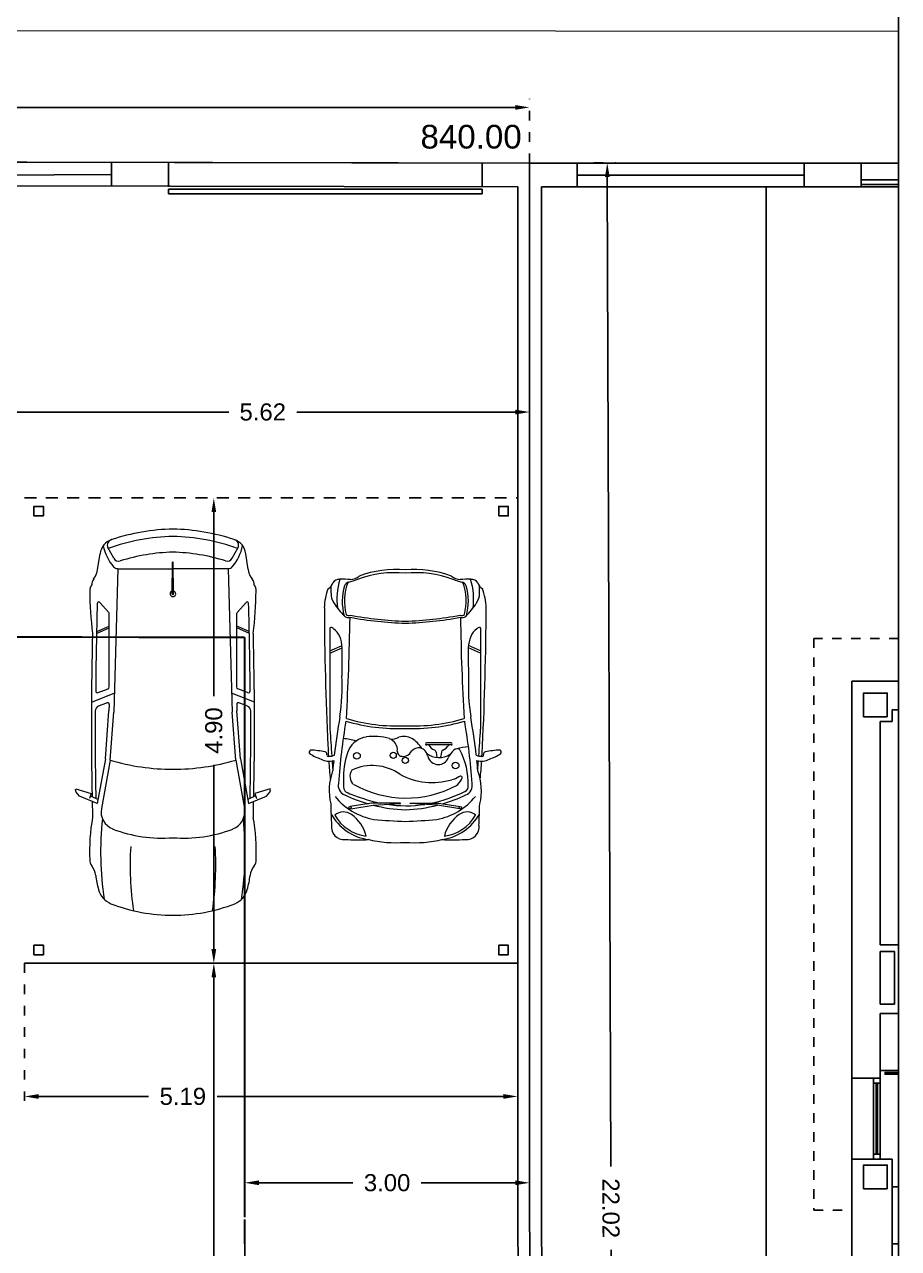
# Model space of a CAD drawing. Header units: millimetres. Extents: x 441061 to 442903, y 4515148 to 4515613.
# Drawn here: x 442725.5 to 442734.7, y 4515537.55 to 4515550.44 of the extents above; entities that cross this region are included whole.
import ezdxf
from ezdxf.enums import TextEntityAlignment as Align

# ---------------------------------------------------------------- set-up
doc = ezdxf.new("R2010")
doc.units = ezdxf.units.MM
for name, pattern in [('CONTINUA', [0]), ('PUNTOS2', [0.125, 0, -0.125]), ('RAYITAS', [0.375, 0.25, -0.125])]:
    doc.linetypes.add(name, pattern=pattern)
for name, color, linetype in [('01_alzado', 5, 'CONTINUA'), ('01_cotas', 254, 'Continuous'), ('01_ejes', 10, 'Continuous'), ('01_implantación', 5, 'Continuous'), ('01_mono BAJA', 2, 'Continuous'), ('01_parcela', 7, 'Continuous'), ('01_proyección', 4, 'RAYITAS'), ('01_retranqueo', 250, 'Continuous'), ('01_urb interior', 4, 'Continuous')]:
    doc.layers.add(name, color=color, linetype=linetype)
doc.layers.add('01_muebles_B', color=254, linetype='Continuous', lineweight=5)
doc.styles.add('Estilo1', font='swissel.ttf')
doc.styles.add('NIEVES2', font='sanss___.ttf')
doc.styles.add('ROMANS', font='romans')
doc.dimstyles.new('DECIMAL-50', dxfattribs={"dimtxt": 0.08, "dimasz": 0.15, "dimexe": 0.09, "dimexo": 0, "dimgap": 0.09, "dimtad": 0, "dimzin": 0, "dimdsep": 46, "dimtxsty": 'ROMANS', "dimcen": 0.09, "dimclrt": 6, "dimadec": 0, "dimazin": 0, "dimtfac": 1.38, "dimtix": 1, "dimtofl": 0, "dimtmove": 2, "dimatfit": 3, "dimldrblk": 'OBLIQUE', "dimfxl": 1, "dimtolj": 1, "dimtzin": 0, "dimarcsym": 0})

# ---------------------------------------------------------------- blocks, each defined once
blk = doc.blocks.new('A$C0D711DC8')
at = {"layer": '01_muebles_B', "color": 254}
for p, q in [((10.733, 9.894), (9.764, 9.894)), ((10.493, 9.894), (10.545, 9.776)), ((10.515, 9.894), (10.567, 9.778)), ((9.004, 9.693), (9.038, 9.48)), ((9.056, 9.495), (9.026, 9.699)), ((9.056, 9.218), (9.056, 9.495)), ((9.038, 9.48), (9.054, 9.218)), ((9.054, 9.218), (9.056, 9.218)), ((9.038, 8.865), (9.054, 9.127)), ((9.054, 9.127), (9.056, 9.127)), ((9.056, 9.127), (9.056, 8.851)), ((9.614, 8.734), (9.614, 8.97)), ((9.634, 8.734), (9.634, 8.97)), ((9.004, 8.652), (9.038, 8.865)), ((9.056, 8.851), (9.026, 8.647)), ((9.546, 8.827), (9.494, 8.834)), ((9.546, 8.878), (9.495, 8.871)), ((10.493, 8.452), (10.545, 8.569)), ((10.515, 8.452), (10.567, 8.567)), ((10.733, 8.452), (9.764, 8.452))]:
    blk.add_line(p, q, dxfattribs=at)
for centre, radius in [((9.014, 9.701), 0.0121), ((9.51, 9.635), 0.0319), ((9.514, 9.288), 0.0297), ((9.466, 9.173), 0.0297), ((9.417, 8.691), 0.0319), ((9.014, 8.645), 0.0121)]:
    blk.add_circle(centre, radius, dxfattribs=at)
for centre, radius, start, end in [((10.167, 9.714), 0.738, 149.7434, 158.9846), ((9.544, 10.069), 0.023, 23.336, 131.4157), ((8.51, 10.147), 1.058, 348.7131, 356.2571), ((9.619, 9.904), 0.16, 152.3452, 197.1649), ((8.829, 9.758), 0.121, 83.4929, 184.381), ((9.185, 9.462), 0.48, 118.4979, 171.6974), ((9.142, 9.497), 0.403, 119.7279, 173.0139), ((9.122, 5.315), 4.571, 90.9016, 93.5003), ((9.503, 9.367), 0.611, 128.6532, 169.9617), ((8.847, 9.764), 0.126, 322.6544, 41.1658), ((9.178, 9.352), 0.549, 69.8978, 103.4423), ((9.94, 2.874), 7.047, 93.9115, 95.3212), ((8.751, 3.271), 6.625, 83.7996, 84.6711), ((10.975, -10.424), 20.353, 94.2603, 94.5093), ((9.518, 9.909), 0.0131, 69.95, 178.3297), ((9.777, 9.927), 0.273, 183.7214, 196.1025), ((9.94, 2.874), 7.047, 92.7044, 93.5361), ((10.975, -10.424), 20.353, 93.4112, 94.1277), ((8.751, 3.271), 6.625, 80.1778, 83.3742), ((9.525, 9.945), 0.0232, 265.4824, 347.7447), ((10.995, -17.873), 27.82, 90.1403, 92.8584), ((10.573, 9.974), 0.192, 294.6989, 323.0283), ((10.691, 9.894), 0.0501, 315.174, 347.3096), ((10.732, 9.885), 0.00831, 343.0311, 79.2932), ((11.29, 9.332), 0.611, 121.0895, 136.7388), ((10.906, 9.364), 0.584, 69.532, 87.9675), ((11.059, 9.742), 0.141, 86.8457, 126.696), ((11.101, 8.862), 1.022, 88.2888, 91.9327), ((11.185, 9.948), 0.0842, 206.7402, 257.6517), ((11.135, 9.81), 0.0644, 351.2386, 60.1485), ((10.942, 9.629), 2.236, 176.9311, 182.7066), ((10.509, 9.106), 1.518, 154.798, 163.8884), ((9.226, 9.718), 0.0964, 77.7254, 158.9302), ((9.211, 9.707), 0.057, 88.7397, 167.4182), ((9.265, 9.038), 0.727, 86.5634, 94.2004), ((8.819, 3.701), 6.126, 80.3818, 85.9978), ((9.306, 9.064), 0.701, 67.8757, 89.7559), ((9.165, 9.803), 0.511, 341.8582, 355.871), ((11.471, 9.253), 1.7, 163.325, 182.6992), ((11.496, 9.248), 1.7, 163.325, 182.5468), ((12.246, 53.159), 43.488, 266.8642, 267.4858), ((10.175, 11.66), 1.884, 261.0449, 273.0528), ((10.459, 15.409), 5.634, 268.1287, 270.8789), ((10.529, 10.11), 0.334, 272.7892, 291.8342), ((10.894, 9.715), 0.0607, 143.7564, 193.2967), ((10.991, 9.25), 0.526, 73.7001, 105.481), ((10.903, 9.711), 0.0495, 146.1855, 196.1005), ((10.991, 9.25), 0.505, 69.1925, 104.8598), ((11.01, 9.2), 0.627, 72.4585, 97.9913), ((11.113, 9.698), 0.062, 14.8998, 65.8723), ((10.241, 9.772), 0.959, 355.5054, 1.6982), ((8.653, 9.896), 0.361, 284.3027, 324.7225), ((9.975, 9.34), 0.903, 155.1761, 164.735), ((10.144, 9.165), 1.038, 151.121, 207.6483), ((9.314, 9.595), 0.107, 57.3841, 137.6524), ((8.958, 9.487), 0.459, 324.9496, 25.463), ((9.473, 9.516), 0.219, 7.735, 63.719), ((12.021, 70.959), 61.269, 268.42618, 268.89057), ((14.417, 9.048), 3.64, 169.6671, 178.0415), ((14.417, 9.048), 3.62, 169.6671, 178.0415), ((11.473, 9.762), 0.303, 189.085, 205.7225), ((11.352, 9.713), 0.156, 186.0058, 219.1392), ((10.256, 9.278), 1.007, 354.015, 20.5105), ((10.287, 9.262), 1.007, 354.9224, 20.5105), ((9.808, 9.261), 1.13, 166.1566, 184.4621), ((10.25, 9.166), 1.218, 160.2257, 168.6391), ((9.185, 9.47), 0.511, 343.3936, 8.525), ((17.649, 8.764), 8.777, 175.3636, 177.3327), ((10.509, 9.106), 1.518, 165.717, 177.48), ((10.25, 9.166), 1.218, 171.2453, 188.5682), ((9.566, 9.362), 0.114, 263.9035, 340.5155), ((9.771, 9.295), 0.101, 164.9008, 216.3288), ((9.808, 9.085), 1.13, 175.5379, 193.8434), ((17.649, 9.581), 8.777, 182.6673, 184.6364), ((10.509, 9.239), 1.518, 182.52, 194.283), ((9.904, 8.914), 0.65, 151.4841, 196.6746), ((9.552, 9.202), 0.047, 86.7847, 183.1724), ((9.6, 9.197), 0.0954, 178.5946, 241.3055), ((9.538, 9.188), 0.158, 330.3363, 17.3801), ((11.471, 9.093), 1.7, 177.3008, 196.675), ((11.496, 9.097), 1.7, 177.4532, 196.675), ((14.417, 9.297), 3.64, 181.9585, 190.3329), ((14.417, 9.297), 3.62, 181.9585, 190.3329), ((10.256, 9.068), 1.007, 339.4895, 5.985), ((10.287, 9.084), 1.007, 339.4895, 5.0776), ((9.492, 9.055), 0.098, 279.5997, 343.5492), ((9.498, 9.044), 0.0889, 349.0142, 50.9794), ((9.424, 9.265), 0.296, 301.9645, 328.2937), ((10.25, 9.166), 1.218, 191.3609, 207.4845), ((9.528, 8.859), 0.101, 101.4545, 181.9236), ((9.686, 8.849), 0.193, 142.3155, 213.2169), ((9.665, 8.855), 0.106, 119.0162, 160.5033), ((9.624, 8.97), 0.0104, 0, 180), ((10.942, 8.716), 2.236, 177.2934, 183.0689), ((9.185, 8.884), 0.48, 188.3026, 241.5021), ((9.142, 8.849), 0.403, 186.9861, 240.2721), ((8.653, 8.449), 0.361, 35.2775, 75.6973), ((9.503, 8.978), 0.611, 190.0383, 231.3468), ((10.509, 9.239), 1.518, 196.1116, 205.202), ((9.525, 8.854), 0.0985, 178.6673, 249.1293), ((9.543, 8.902), 0.0241, 275.7304, 333.0283), ((9.543, 8.803), 0.0241, 26.9717, 84.2696), ((9.665, 8.849), 0.106, 199.4967, 240.9838), ((9.346, 8.77), 0.149, 215.4424, 244.8998), ((9.507, 8.785), 0.232, 194.2372, 212.2618), ((9.426, 8.595), 0.178, 39.093, 68.893), ((9.532, 8.677), 0.0451, 325.113, 43.0643), ((9.161, 8.546), 0.436, 2.9924, 17.9381), ((9.624, 8.734), 0.0104, 180, 0), ((11.473, 8.583), 0.303, 154.2775, 170.915), ((11.352, 8.632), 0.156, 140.8608, 173.9942), ((8.829, 8.587), 0.121, 175.619, 276.5071), ((8.847, 8.581), 0.126, 318.8342, 37.3456), ((9.226, 8.628), 0.0964, 201.0698, 282.2746), ((9.215, 8.619), 0.0486, 198.7488, 279.3616), ((9.25, 9.243), 0.672, 267.6901, 298.2478), ((8.819, 14.644), 6.126, 274.0022, 279.6182), ((9.299, 8.649), 0.0212, 220.8304, 310.3789), ((9.285, 8.645), 0.0299, 337.3586, 32.1758), ((12.246, -34.814), 43.488, 92.5142, 93.1358), ((10.175, 6.685), 1.884, 86.9472, 98.9551), ((10.459, 2.936), 5.634, 89.1211, 91.8713), ((12.021, -52.613), 61.269, 91.10943, 91.57382), ((10.529, 8.236), 0.334, 68.1658, 87.2108), ((10.894, 8.63), 0.0607, 166.7033, 216.2436), ((11.29, 9.013), 0.611, 223.2612, 238.9105), ((10.991, 9.095), 0.526, 254.519, 286.2999), ((10.903, 8.634), 0.0495, 163.8995, 213.8145), ((10.991, 9.095), 0.505, 255.1402, 290.8075), ((11.113, 8.647), 0.062, 294.1277, 345.1002), ((10.241, 8.573), 0.959, 358.3018, 4.4946), ((9.122, 13.031), 4.571, 266.4997, 269.0984), ((9.178, 8.993), 0.549, 256.5577, 290.1022), ((9.94, 15.472), 7.047, 264.6788, 266.0885), ((8.751, 15.074), 6.625, 275.3289, 276.2004), ((10.975, 28.769), 20.353, 265.4907, 265.7397), ((9.619, 8.441), 0.16, 162.8351, 207.6548), ((9.777, 8.418), 0.273, 163.8975, 176.2786), ((9.94, 15.472), 7.047, 266.4639, 267.2956), ((10.975, 28.769), 20.353, 265.8723, 266.5888), ((8.751, 15.074), 6.625, 276.6258, 279.8222), ((10.573, 8.372), 0.192, 36.9717, 65.3011), ((10.691, 8.451), 0.0501, 12.6904, 44.826), ((10.732, 8.46), 0.00831, 280.7068, 16.9689), ((11.01, 9.145), 0.627, 262.0087, 287.5415), ((11.059, 8.603), 0.141, 233.304, 273.1543), ((11.101, 9.484), 1.022, 268.0673, 271.7112), ((11.185, 8.397), 0.0842, 102.3483, 153.2598), ((11.135, 8.535), 0.0644, 299.8515, 8.7614), ((10.167, 8.631), 0.738, 201.0154, 210.2566), ((9.518, 8.436), 0.0131, 181.6703, 290.05), ((9.525, 8.401), 0.0232, 12.2553, 94.5176), ((8.51, 8.199), 1.058, 3.7429, 11.2869), ((10.995, 36.219), 27.82, 267.1416, 269.8597), ((10.906, 8.982), 0.584, 272.0325, 290.468), ((9.544, 8.277), 0.023, 228.5843, 336.664)]:
    blk.add_arc(centre, radius, start, end, dxfattribs=at)
blk = doc.blocks.new('A$C392252A0')
at = {"layer": '01_muebles_B', "color": 254}
for p, q in [((10.715, 8.129), (10.705, 8.127)), ((10.705, 8.127), (10.752, 7.979)), ((10.738, 8.124), (10.715, 8.129)), ((10.775, 8.091), (10.738, 8.124)), ((10.846, 7.92), (10.775, 8.091)), ((9.876, 7.976), (9.791, 7.758)), ((10.752, 7.979), (10.798, 7.995)), ((10.773, 7.987), (10.809, 7.914)), ((8.605, 7.917), (8.455, 7.893)), ((9.019, 7.811), (8.92, 7.9)), ((9.201, 7.926), (9.149, 7.807)), ((9.219, 7.928), (9.166, 7.807)), ((9.784, 7.911), (9.748, 7.818)), ((9.913, 7.908), (9.882, 7.828)), ((10.418, 7.844), (10.846, 7.92)), ((10.43, 7.798), (10.894, 7.881)), ((8.499, 7.763), (8.397, 7.82)), ((8.599, 7.726), (9.971, 7.763)), ((9.731, 7.807), (9.031, 7.807)), ((9.898, 7.807), (9.958, 7.808)), ((10.418, 7.844), (9.958, 7.808)), ((10.43, 7.798), (9.971, 7.763)), ((8.599, 7.725), (8.599, 7.201)), ((8.839, 7.203), (8.537, 7.2)), ((8.537, 7.2), (8.537, 7.193)), ((8.839, 7.19), (8.537, 7.193)), ((8.599, 6.669), (8.599, 7.193)), ((8.499, 6.631), (8.397, 6.573)), ((8.599, 6.668), (9.971, 6.631)), ((9.019, 6.582), (8.92, 6.494)), ((9.731, 6.587), (9.031, 6.587)), ((9.201, 6.468), (9.149, 6.587)), ((9.219, 6.466), (9.166, 6.587)), ((9.784, 6.482), (9.748, 6.576)), ((9.876, 6.418), (9.791, 6.636)), ((9.913, 6.486), (9.882, 6.565)), ((9.898, 6.587), (9.958, 6.585)), ((10.418, 6.55), (9.958, 6.585)), ((10.43, 6.596), (9.971, 6.631)), ((10.43, 6.596), (10.894, 6.512)), ((8.605, 6.476), (8.455, 6.5)), ((10.418, 6.55), (10.846, 6.473)), ((10.773, 6.407), (10.809, 6.48)), ((10.846, 6.473), (10.775, 6.303)), ((10.705, 6.267), (10.752, 6.414)), ((10.752, 6.414), (10.798, 6.398)), ((10.715, 6.265), (10.705, 6.267)), ((10.738, 6.27), (10.715, 6.265)), ((10.775, 6.303), (10.738, 6.27))]:
    blk.add_line(p, q, dxfattribs=at)
for centre, radius, start, end in [((8.751, 7.888), 0.086, 87.4739, 128.6871), ((8.808, 7.907), 0.086, 87.4739, 128.6871), ((8.809, 4.809), 3.183, 82.5975, 89.9397), ((10.099, -28.508), 36.485, 88.9288, 91.3819), ((10.099, -28.508), 36.485, 88.6181, 88.8592), ((11.3, 6.178), 1.816, 87.2886, 100.1742), ((11.389, 7.907), 0.086, 51.3129, 92.5261), ((11.554, 8.112), 0.177, 231.3129, 264.0105), ((8.474, 7.733), 0.162, 96.7804, 161.7197), ((8.295, 7.436), 0.435, 49.0196, 78.8841), ((8.586, 8.093), 0.177, 275.9895, 308.6871), ((8.929, 7.908), 0.0124, 91.7937, 220.4777), ((10.022, -29.576), 37.513, 90.3882, 91.6701), ((9.768, 7.918), 0.0177, 338.7209, 90.3882), ((9.963, 7.889), 0.0531, 90.2143, 158.7209), ((10.099, -28.508), 36.45, 88.8997, 90.2143), ((10.925, 7.707), 0.177, 21.0532, 100.1701), ((11.313, 4.914), 2.974, 81.2806, 96.1737), ((11.467, 7.285), 0.654, 72.0531, 84.0105), ((11.619, 7.711), 0.203, 22.7994, 75.9629), ((10.216, 7.155), 1.997, 161.6598, 178.7983), ((10.242, 7.158), 1.952, 160.298, 178.865), ((8.375, 7.769), 0.0561, 66.6468, 164.8738), ((8.473, 7.717), 0.0531, 342.7058, 60.706), ((8.545, 7.725), 0.0531, 0, 49.0196), ((9.031, 7.824), 0.0177, 228.3547, 270), ((9.731, 7.824), 0.0177, 270, 338.7209), ((9.897, 7.823), 0.0159, 158.7209, 271.5074), ((8.43, 7.197), 2.089, 0, 16.7318), ((9.874, 7.302), 1.304, 355.3559, 21.0532), ((10.262, 7.197), 1.654, 0, 21.006), ((10.276, 7.152), 1.836, 162.6109, 178.6018), ((11.437, 4.633), 2.974, 81.5863, 93.456), ((10.216, 7.239), 1.997, 181.2017, 198.3402), ((10.242, 7.236), 1.952, 181.135, 199.702), ((10.276, 7.242), 1.836, 181.3982, 197.3891), ((8.839, 7.197), 0.0267, 193.7603, 166.2397), ((8.839, 7.197), 0.00662, 270, 90), ((8.43, 7.197), 2.089, 343.2682, 0), ((9.874, 7.091), 1.304, 338.9468, 4.6441), ((10.262, 7.197), 1.654, 338.994, 0), ((11.437, 9.761), 2.974, 266.544, 278.4137), ((8.473, 6.677), 0.0531, 299.294, 17.2942), ((8.474, 6.661), 0.162, 198.2803, 263.2196), ((8.375, 6.625), 0.0561, 195.1262, 293.3532), ((8.295, 6.957), 0.435, 281.1159, 310.9804), ((8.545, 6.669), 0.0531, 310.9804, 0), ((9.031, 6.569), 0.0177, 90, 131.6453), ((9.731, 6.569), 0.0177, 21.2791, 90), ((9.897, 6.571), 0.0159, 88.4926, 201.2791), ((10.925, 6.686), 0.177, 259.8299, 338.9468), ((11.619, 6.682), 0.203, 284.0371, 337.2006), ((8.586, 6.3), 0.177, 51.3129, 84.0105), ((8.929, 6.486), 0.0124, 139.5223, 268.2063), ((10.022, 43.97), 37.513, 268.3299, 269.6118), ((9.768, 6.476), 0.0177, 269.6118, 21.2791), ((9.963, 6.505), 0.0531, 201.2791, 269.7857), ((10.099, 42.902), 36.45, 269.7857, 271.1003), ((11.313, 9.479), 2.974, 263.8263, 278.7194), ((11.554, 6.282), 0.177, 95.9895, 128.6871), ((11.467, 7.108), 0.654, 275.9895, 287.9469), ((8.751, 6.506), 0.086, 231.3129, 272.5261), ((8.808, 6.487), 0.086, 231.3129, 272.5261), ((8.809, 9.584), 3.183, 270.0603, 277.4025), ((10.099, 42.902), 36.485, 268.6181, 271.0712), ((10.099, 42.902), 36.485, 271.1408, 271.3819), ((11.3, 8.215), 1.816, 259.8258, 272.7114), ((11.389, 6.487), 0.086, 267.4739, 308.6871)]:
    blk.add_arc(centre, radius, start, end, dxfattribs=at)
blk = doc.blocks.new('*D242')
at = {"layer": '01_cotas', "color": 0, "linetype": 'PUNTOS2', "lineweight": -2, "transparency": 16777216}
for p, q in [((442730.818, 4515548.976), (442731.725, 4515548.979)), ((442730.894, 4515526.961), (442731.802, 4515526.964))]:
    blk.add_line(p, q, dxfattribs=at)
at = {"layer": '01_cotas', "color": 0, "lineweight": -2, "transparency": 16777216}
for p, q in [((442731.636, 4515548.829), (442731.672, 4515538.411)), ((442731.711, 4515527.114), (442731.675, 4515537.532))]:
    blk.add_line(p, q, dxfattribs=at)
at = {"layer": '01_cotas', "color": 0, "transparency": 16777216}
for points in [[(442731.661, 4515548.829), (442731.611, 4515548.829), (442731.635, 4515548.979)], [(442731.736, 4515527.114), (442731.686, 4515527.114), (442731.712, 4515526.964)]]:
    blk.add_solid(points, dxfattribs=at)
at = {"layer": '01_cotas', "color": 7, "transparency": 16777216, "insert": (442731.673, 4515537.971), "char_height": 0.18, "attachment_point": 5, "rotation": 270.1995, "style": 'Estilo1'}
blk.add_mtext('\\A1;22.02', dxfattribs=at)
blk = doc.blocks.new('*D247')
at = {"layer": '01_cotas', "color": 0, "linetype": 'PUNTOS2', "lineweight": -2, "transparency": 16777216}
for p, q in [((442716.751, 4515548.97), (442716.751, 4515549.646)), ((442730.818, 4515548.976), (442730.817, 4515549.653))]:
    blk.add_line(p, q, dxfattribs=at)
at = {"layer": '01_cotas', "color": 0, "lineweight": -2, "transparency": 16777216}
for p, q in [((442716.901, 4515549.557), (442723.353, 4515549.559)), ((442730.667, 4515549.563), (442724.215, 4515549.56))]:
    blk.add_line(p, q, dxfattribs=at)
at = {"layer": '01_cotas', "color": 0, "transparency": 16777216}
for points in [[(442716.901, 4515549.582), (442716.901, 4515549.532), (442716.751, 4515549.556)], [(442730.667, 4515549.588), (442730.667, 4515549.538), (442730.817, 4515549.563)]]:
    blk.add_solid(points, dxfattribs=at)
at = {"layer": '01_cotas', "color": 7, "transparency": 16777216, "insert": (442723.784, 4515549.56), "char_height": 0.18, "attachment_point": 5, "rotation": 0.0255, "style": 'Estilo1'}
blk.add_mtext('\\A1;14.07', dxfattribs=at)
blk = doc.blocks.new('*D363')
at = {"layer": '01_cotas', "color": 0, "linetype": 'PUNTOS2', "lineweight": -2, "transparency": 16777216}
for p, q in [((442725.501, 4515540.551), (442727.584, 4515540.551)), ((442725.501, 4515532.647), (442727.584, 4515532.647))]:
    blk.add_line(p, q, dxfattribs=at)
at = {"layer": '01_cotas', "color": 0, "lineweight": -2, "transparency": 16777216}
for p, q in [((442727.494, 4515540.401), (442727.494, 4515536.958)), ((442727.494, 4515532.797), (442727.494, 4515536.24))]:
    blk.add_line(p, q, dxfattribs=at)
at = {"layer": '01_cotas', "color": 0, "transparency": 16777216}
for points in [[(442727.469, 4515540.401), (442727.519, 4515540.401), (442727.494, 4515540.551)], [(442727.469, 4515532.797), (442727.519, 4515532.797), (442727.494, 4515532.647)]]:
    blk.add_solid(points, dxfattribs=at)
at = {"layer": '01_cotas', "color": 7, "transparency": 16777216, "insert": (442727.494, 4515536.599), "char_height": 0.18, "attachment_point": 5, "rotation": 90, "style": 'Estilo1'}
blk.add_mtext('\\A1;7.90', dxfattribs=at)
blk = doc.blocks.new('*D364')
at = {"layer": '01_cotas', "color": 0, "linetype": 'PUNTOS2', "lineweight": -2, "transparency": 16777216}
for p, q in [((442725.501, 4515545.451), (442727.584, 4515545.451)), ((442725.501, 4515540.551), (442727.584, 4515540.551))]:
    blk.add_line(p, q, dxfattribs=at)
at = {"layer": '01_cotas', "color": 0, "lineweight": -2, "transparency": 16777216}
for p, q in [((442727.494, 4515545.301), (442727.494, 4515543.362)), ((442727.494, 4515540.701), (442727.494, 4515542.64))]:
    blk.add_line(p, q, dxfattribs=at)
at = {"layer": '01_cotas', "color": 0, "transparency": 16777216}
for points in [[(442727.469, 4515545.301), (442727.519, 4515545.301), (442727.494, 4515545.451)], [(442727.469, 4515540.701), (442727.519, 4515540.701), (442727.494, 4515540.551)]]:
    blk.add_solid(points, dxfattribs=at)
at = {"layer": '01_cotas', "color": 7, "transparency": 16777216, "insert": (442727.494, 4515543.001), "char_height": 0.18, "attachment_point": 5, "rotation": 90, "style": 'Estilo1'}
blk.add_mtext('\\A1;4.90', dxfattribs=at)
blk = doc.blocks.new('*D365')
at = {"layer": '01_cotas', "color": 0, "linetype": 'PUNTOS2', "lineweight": -2, "transparency": 16777216}
for p, q in [((442725.501, 4515540.551), (442725.501, 4515539.058)), ((442730.693, 4515540.551), (442730.693, 4515539.058))]:
    blk.add_line(p, q, dxfattribs=at)
at = {"layer": '01_cotas', "color": 0, "lineweight": -2, "transparency": 16777216}
for p, q in [((442725.651, 4515539.148), (442726.808, 4515539.148)), ((442730.543, 4515539.148), (442727.529, 4515539.148))]:
    blk.add_line(p, q, dxfattribs=at)
at = {"layer": '01_cotas', "color": 0, "transparency": 16777216}
for points in [[(442725.651, 4515539.173), (442725.651, 4515539.123), (442725.501, 4515539.148)], [(442730.543, 4515539.173), (442730.543, 4515539.123), (442730.693, 4515539.148)]]:
    blk.add_solid(points, dxfattribs=at)
at = {"layer": '01_cotas', "color": 7, "transparency": 16777216, "insert": (442727.168, 4515539.148), "char_height": 0.18, "attachment_point": 5, "style": 'Estilo1'}
blk.add_mtext('\\A1;5.19', dxfattribs=at)
blk = doc.blocks.new('*D375')
at = {"layer": '01_cotas', "color": 0, "linetype": 'PUNTOS2', "lineweight": -2, "transparency": 16777216}
for p, q in [((442727.818, 4515538.014), (442727.818, 4515538.329)), ((442730.818, 4515538.014), (442730.818, 4515538.329))]:
    blk.add_line(p, q, dxfattribs=at)
at = {"layer": '01_cotas', "color": 0, "lineweight": -2, "transparency": 16777216}
for p, q in [((442727.968, 4515538.239), (442728.957, 4515538.239)), ((442730.668, 4515538.239), (442729.678, 4515538.239))]:
    blk.add_line(p, q, dxfattribs=at)
at = {"layer": '01_cotas', "color": 0, "transparency": 16777216}
for points in [[(442727.968, 4515538.264), (442727.968, 4515538.214), (442727.818, 4515538.239)], [(442730.668, 4515538.264), (442730.668, 4515538.214), (442730.818, 4515538.239)]]:
    blk.add_solid(points, dxfattribs=at)
at = {"layer": '01_cotas', "color": 7, "transparency": 16777216, "insert": (442729.318, 4515538.239), "char_height": 0.18, "attachment_point": 5, "style": 'Estilo1'}
blk.add_mtext('\\A1;3.00', dxfattribs=at)
blk = doc.blocks.new('*D758')
at = {"layer": '01_cotas', "color": 0, "linetype": 'PUNTOS2', "lineweight": -2, "transparency": 16777216}
for p, q in [((442725.201, 4515543.647), (442725.201, 4515546.445)), ((442730.818, 4515543.647), (442730.818, 4515546.445))]:
    blk.add_line(p, q, dxfattribs=at)
at = {"layer": '01_cotas', "color": 0, "lineweight": -2, "transparency": 16777216}
for p, q in [((442725.351, 4515546.355), (442727.651, 4515546.355)), ((442730.668, 4515546.355), (442728.368, 4515546.355))]:
    blk.add_line(p, q, dxfattribs=at)
at = {"layer": '01_cotas', "color": 0, "transparency": 16777216}
for points in [[(442725.351, 4515546.38), (442725.351, 4515546.33), (442725.201, 4515546.355)], [(442730.668, 4515546.38), (442730.668, 4515546.33), (442730.818, 4515546.355)]]:
    blk.add_solid(points, dxfattribs=at)
at = {"layer": '01_cotas', "color": 7, "transparency": 16777216, "insert": (442728.009, 4515546.355), "char_height": 0.18, "attachment_point": 5, "style": 'Estilo1'}
blk.add_mtext('\\A1;5.62', dxfattribs=at)

msp = doc.modelspace()

# ---------------------------------------------------------------- linework, layer by layer
at = {"layer": '01_alzado', "elevation": 0}
msp.add_lwpolyline([(442697.935, 4515554.517), (442734.701, 4515554.517), (442734.701, 4515523.829), (442697.935, 4515523.829)], close=True, dxfattribs=at)
at = {"layer": '01_ejes', "color": 10, "ltscale": 0.25}
for p, q in [((442730.818, 4515537.876, 0), (442730.818, 4515548.976, 0)), ((442730.894, 4515526.961, 0), (442730.818, 4515537.876, 0))]:
    msp.add_line(p, q, dxfattribs=at)
at = {"layer": '01_implantación', "linetype": 'Continuous'}
for p, q in [((442721.613, 4515548.993, 0), (442730.818, 4515548.976, 0)), ((442726.418, 4515548.734, 0), (442726.418, 4515548.976, 0)), ((442727.018, 4515548.727, 0), (442727.018, 4515548.976, 0)), ((442730.318, 4515548.727, 0), (442730.318, 4515548.976, 0)), ((442730.818, 4515548.976, 0), (442734.701, 4515548.975, 0)), ((442731.318, 4515548.726, 0), (442731.318, 4515548.976, 0)), ((442733.708, 4515548.974, 0), (442733.708, 4515548.726, 0)), ((442734.308, 4515548.974, 0), (442734.308, 4515548.726, 0)), ((442721.614, 4515548.743, 0), (442730.693, 4515548.726, 0)), ((442730.693, 4515548.726, 0), (442730.693, 4515543.426, 0)), ((442730.943, 4515543.426, 0), (442730.943, 4515548.726, 0)), ((442730.943, 4515548.726, 0), (442734.701, 4515548.725, 0)), ((442730.693, 4515543.426, 0), (442730.693, 4515537.876, 0)), ((442730.943, 4515537.877, 0), (442730.943, 4515543.426, 0)), ((442730.693, 4515537.876, 0), (442730.731, 4515532.418, 0)), ((442730.981, 4515532.419, 0), (442730.943, 4515537.877, 0))]:
    msp.add_line(p, q, dxfattribs=at)
at = {"layer": '01_implantación', "linetype": 'Continuous', "elevation": 0}
for points in [[(442725.701, 4515545.261), (442725.701, 4515545.361), (442725.601, 4515545.361), (442725.601, 4515545.261)], [(442730.493, 4515545.261), (442730.493, 4515545.361), (442730.593, 4515545.361), (442730.593, 4515545.261)], [(442725.701, 4515540.741), (442725.701, 4515540.641), (442725.601, 4515540.641), (442725.601, 4515540.741)], [(442730.493, 4515540.741), (442730.493, 4515540.641), (442730.593, 4515540.641), (442730.593, 4515540.741)]]:
    msp.add_lwpolyline(points, close=True, dxfattribs=at)
at = {"layer": '01_mono BAJA', "color": 254, "linetype": 'CONTINUA'}
for p, q in [((442734.208, 4515543.521, 0), (442734.208, 4515539.339, 0)), ((442734.701, 4515543.521, 0), (442734.208, 4515543.521, 0)), ((442734.582, 4515543.221, 0), (442734.582, 4515543.146, 0)), ((442734.701, 4515543.221, 0), (442734.633, 4515543.221, 0)), ((442734.633, 4515543.221, 0), (442734.633, 4515543.096, 0)), ((442734.582, 4515543.146, 0), (442734.508, 4515543.146, 0)), ((442734.508, 4515543.096, 0), (442734.508, 4515540.746, 0)), ((442734.633, 4515543.096, 0), (442734.508, 4515543.096, 0)), ((442734.701, 4515540.746, 0), (442734.508, 4515540.746, 0)), ((442734.701, 4515540.021, 0), (442734.508, 4515540.021, 0)), ((442734.508, 4515540.021, 0), (442734.508, 4515539.339, 0)), ((442734.508, 4515539.339, 0), (442734.208, 4515539.339, 0)), ((442734.208, 4515539.339, 0), (442734.208, 4515538.489, 0)), ((442734.438, 4515539.339, 0), (442734.438, 4515538.489, 0)), ((442734.701, 4515539.421, 0), (442734.508, 4515539.421, 0)), ((442734.508, 4515539.339, 0), (442734.508, 4515538.489, 0)), ((442734.438, 4515539.289, 0), (442734.508, 4515539.289, 0)), ((442734.465, 4515538.539, 0), (442734.466, 4515539.289, 0)), ((442734.479, 4515538.539, 0), (442734.48, 4515539.289, 0)), ((442734.208, 4515538.489, 0), (442734.208, 4515533.271, 0)), ((442734.633, 4515538.489, 0), (442734.208, 4515538.489, 0)), ((442734.437, 4515538.539, 0), (442734.507, 4515538.539, 0)), ((442734.633, 4515538.489, 0), (442734.633, 4515537.446, 0)), ((442734.701, 4515538.196, 0), (442734.633, 4515538.196, 0))]:
    msp.add_line(p, q, dxfattribs=at)
for points in [[(442734.583, 4515543.146), (442734.333, 4515543.146), (442734.333, 4515543.396), (442734.583, 4515543.396), (442734.583, 4515543.146)], [(442734.583, 4515538.176), (442734.333, 4515538.176), (442734.333, 4515538.426), (442734.583, 4515538.426), (442734.583, 4515538.176)]]:
    msp.add_lwpolyline(points, close=True, dxfattribs=at)
at = {"layer": '01_mono BAJA', "color": 254, "linetype": 'CONTINUA', "elevation": 0}
msp.add_lwpolyline([(442734.508, 4515540.676), (442734.658, 4515540.676), (442734.658, 4515540.121), (442734.508, 4515540.121)], close=True, dxfattribs=at)
msp.add_lwpolyline([(442734.701, 4515539.401), (442734.56, 4515539.401), (442734.56, 4515539.381), (442734.701, 4515539.381)], dxfattribs=at)
at = {"layer": '01_muebles_B', "elevation": 0}
msp.add_lwpolyline([(442734.701, 4515550.361), (442731.09, 4515550.365), (442721.877, 4515550.369), (442720.87, 4515550.377), (442715.923, 4515550.327), (442712.791, 4515550.335), (442711.779, 4515550.348), (442709.529, 4515550.355, 0.142823), (442704.718, 4515548.934, 0.145776), (442702.093, 4515545.959, 0.118442), (442701.037, 4515542.103), (442700.818, 4515536.045), (442700.726, 4515533.948), (442700.692, 4515532.978), (442700.603, 4515529.968), (442700.57, 4515528.939), (442700.39, 4515523.829)], format="xyb", dxfattribs=at)
at = {"layer": '01_parcela', "linetype": 'Continuous', "elevation": 0}
msp.add_lwpolyline([(442734.701, 4515548.973), (442731.388, 4515548.975), (442721.613, 4515548.993), (442715.703, 4515548.965), (442711.736, 4515548.968), (442710.269, 4515548.968, 0.146839), (442705.827, 4515547.996, 0.183488), (442702.772, 4515544.145, 0.071368), (442702.365, 4515541.706), (442702.35, 4515541.362), (442702.216, 4515536.447), (442701.937, 4515528.437), (442701.763, 4515523.829)], format="xyb", dxfattribs=at)
at = {"layer": '01_proyección', "color": 120, "linetype": 'RAYITAS', "ltscale": 0.5}
msp.add_line((442725.501, 4515545.451, 0), (442730.693, 4515545.451, 0), dxfattribs=at)
at = {"layer": '01_proyección', "color": 120, "ltscale": 0.25}
msp.add_line((442734.701, 4515537.596, 0), (442734.633, 4515537.596, 0), dxfattribs=at)
at = {"layer": '01_proyección', "color": 120, "ltscale": 0.25, "elevation": 0}
msp.add_lwpolyline([(442734.701, 4515543.971), (442733.808, 4515543.971), (442733.808, 4515537.951), (442734.208, 4515537.951)], dxfattribs=at)
at = {"layer": '01_retranqueo', "color": 170, "const_width": 0.02, "elevation": 0}
msp.add_lwpolyline([(442727.818, 4515543.982), (442721.621, 4515543.993), (442715.713, 4515543.965), (442711.732, 4515543.968), (442710.032, 4515543.968, 0.152362), (442708.326, 4515543.663, 0.174079), (442707.537, 4515542.631, 0.074109), (442707.363, 4515541.551), (442707.347, 4515541.186), (442707.214, 4515536.292), (442706.993, 4515529.961)], format="xyb", dxfattribs=at)
for points in [[(442727.818, 4515537.876), (442727.818, 4515543.982)], [(442727.873, 4515529.961), (442727.818, 4515537.855)]]:
    msp.add_lwpolyline(points, dxfattribs=at)
at = {"layer": '01_urb interior'}
for p, q in [((442726.418, 4515548.855, 0), (442721.323, 4515548.83, 0)), ((442733.708, 4515548.85, 0), (442731.318, 4515548.85, 0))]:
    msp.add_line(p, q, dxfattribs=at)
at = {"layer": '01_urb interior', "color": 2}
for p, q in [((442734.701, 4515548.8, 0), (442734.308, 4515548.8, 0)), ((442734.701, 4515548.75, 0), (442734.308, 4515548.75, 0)), ((442730.318, 4515548.702, 0), (442727.018, 4515548.702, 0)), ((442727.018, 4515548.702, 0), (442727.018, 4515548.652, 0)), ((442730.318, 4515548.652, 0), (442727.018, 4515548.652, 0)), ((442730.318, 4515548.702, 0), (442730.318, 4515548.652, 0)), ((442733.308, 4515548.726, 0), (442733.308, 4515532.371, 0)), ((442725.501, 4515540.551, 0), (442730.693, 4515540.551, 0))]:
    msp.add_line(p, q, dxfattribs=at)

# ---------------------------------------------------------------- block references
at = {"layer": '01_muebles_B', "xscale": 1.1, "yscale": 1.1, "zscale": 1.1}
for name, p, rotation in [('A$C392252A0', (442719.147, 4515554.164, 0), 269.9999999815406), ('A$C0D711DC8', (442739.599, 4515532.274, 0), 89.99999998154048)]:
    msp.add_blockref(name, p, dxfattribs=dict(at, rotation=rotation))

# ---------------------------------------------------------------- texts
at = {"layer": '01_muebles_B', "style": 'NIEVES2'}
msp.add_text('840.00', height=0.2494, dxfattribs=at).set_placement((442730.202, 4515549.13, 0), align=Align.CENTER)

# ---------------------------------------------------------------- dimensions: what is measured, and where the dimension line sits
at = {"layer": '01_cotas', "color": 251}
for p1, p2, distance, picture, middle in [((442716.751, 4515548.97, 0), (442730.818, 4515548.976), 0.587, '*D247', (442723.784, 4515549.56)), ((442730.818, 4515548.976, 0), (442730.894, 4515526.961, 0), 0.818, '*D242', (442731.673, 4515537.971)), ((442727.818, 4515538.014, 0), (442730.818, 4515538.014, 0), 0.225, '*D375', (442729.318, 4515538.239))]:
    dim = msp.add_aligned_dim(p1=p1, p2=p2, distance=distance, dimstyle='DECIMAL-50', override={"dimtxt": 0.18, "dimtxsty": 'Estilo1', "dimsah": 1, "dimclrt": 7, "dimfxl": 0.09, "dimarcsym": 2}, dxfattribs=at)
    dim.commit()
    dim.dimension.update_dxf_attribs({"geometry": picture, "text_midpoint": middle})
dim = msp.add_linear_dim(base=(442730.818, 4515546.355), p1=(442725.201, 4515543.647, 0), p2=(442730.818, 4515543.647, 0), dimstyle='DECIMAL-50', override={"dimtxt": 0.18, "dimtxsty": 'Estilo1', "dimsah": 1, "dimclrt": 7, "dimfxl": 0.09, "dimarcsym": 2}, dxfattribs=at)
dim.commit()
dim.dimension.update_dxf_attribs({"geometry": '*D758', "text_midpoint": (442728.009, 4515546.355)})
for base, p1, p2, picture, middle in [((442727.494, 4515545.451), (442725.501, 4515540.551, 0), (442725.501, 4515545.451, 0), '*D364', (442727.494, 4515543.001)), ((442727.494, 4515540.551), (442725.501, 4515532.647, 0), (442725.501, 4515540.551, 0), '*D363', (442727.494, 4515536.599))]:
    dim = msp.add_linear_dim(base=base, p1=p1, p2=p2, angle=90, dimstyle='DECIMAL-50', override={"dimtxt": 0.18, "dimtxsty": 'Estilo1', "dimsah": 1, "dimclrt": 7, "dimfxl": 0.09, "dimarcsym": 2}, dxfattribs=at)
    dim.commit()
    dim.dimension.update_dxf_attribs({"geometry": picture, "text_midpoint": middle})
dim = msp.add_linear_dim(base=(442725.501, 4515539.148), p1=(442730.693, 4515540.551, 0), p2=(442725.501, 4515540.551, 0), angle=180, dimstyle='DECIMAL-50', override={"dimtxt": 0.18, "dimtxsty": 'Estilo1', "dimsah": 1, "dimclrt": 7, "dimfxl": 0.09, "dimarcsym": 2}, dxfattribs=at)
dim.commit()
dim.dimension.update_dxf_attribs({"geometry": '*D365', "text_midpoint": (442727.168, 4515539.148), "dimtype": 160})

doc.saveas('drawing.dxf')
